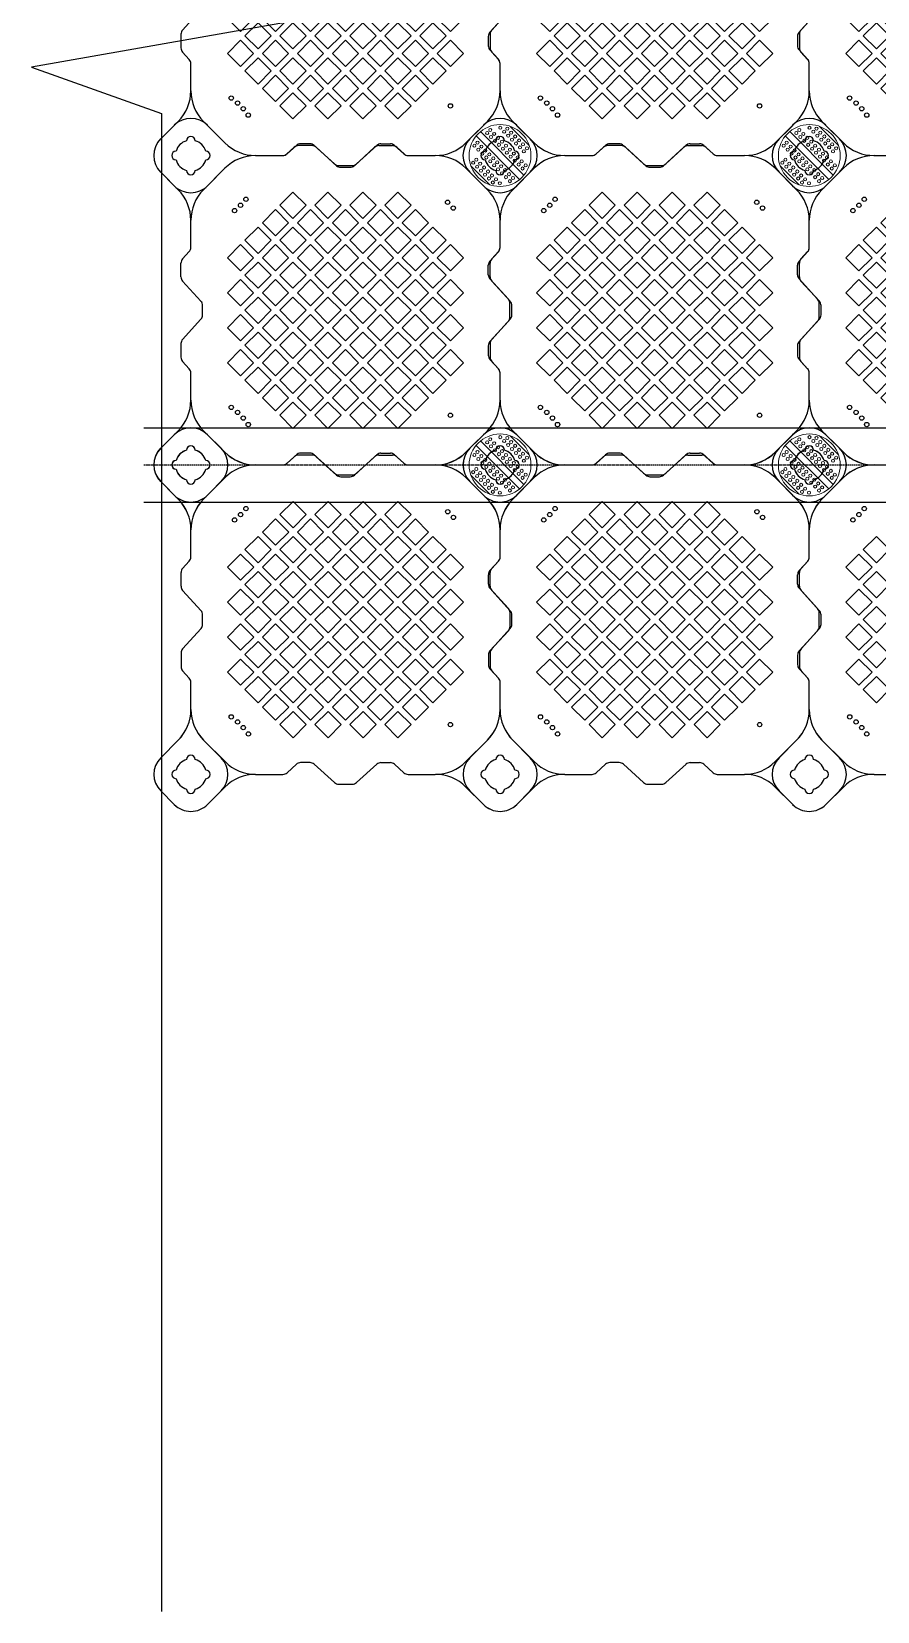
# Model space of a CAD drawing. Header units: millimetres. Extents: x -1612139 to -1260738, y 1141106 to 1536160.
# Drawn here: x -1426898 to -1425530, y 1155794 to 1158347 of the extents above; entities that cross this region are included whole.
import ezdxf

# ---------------------------------------------------------------- set-up
doc = ezdxf.new("R2010")
doc.units = ezdxf.units.MM
doc.header["$LTSCALE"] = 10
doc.linetypes.add('-6_350_HOLE$0$DASH', pattern=[0.35, 0.25, -0.1])
doc.layers.get('0').update_dxf_attribs({"linetype": 'CONTINUOUS'})
doc.layers.add('2维浮筒', color=150, linetype='CONTINUOUS', lineweight=9)
doc.layers.add('苗木图例', color=116, linetype='CONTINUOUS', lineweight=15)
doc.layers.add('DIM_SYMB', color=3, linetype='CONTINUOUS')
doc.layers.add('面板', color=253, linetype='CONTINUOUS')

# ---------------------------------------------------------------- blocks, each defined once
blk = doc.blocks.new('旗华浮筒')
at = {"layer": '面板'}
for p, q in [((-548.8, 526.9), (-526.9, 548.8)), ((-473.2, 548.8), (-444.8, 520.5)), ((-26.8, 548.8), (-55.2, 520.5)), ((26.9, 548.8), (48.8, 526.9)), ((-332.9, 513.4), (-344.7, 502.6)), ((-303.9, 516), (-326.1, 516)), ((-297.1, 513.4), (-264.4, 483.6)), ((-202.9, 513.4), (-235.6, 483.6)), ((-196.1, 516), (-173.9, 516)), ((-167.1, 513.4), (-155.3, 502.6)), ((-395.4, 500), (-351.5, 500)), ((-148.5, 500), (-104.7, 500)), ((-548.8, 473.2), (-520.5, 444.8)), ((-479.5, 444.8), (-444.8, 479.5)), ((-257.6, 481), (-242.4, 481)), ((-20.5, 444.8), (-55.2, 479.5)), ((48.8, 473.2), (20.5, 444.8)), ((-500, 351.5), (-500, 395.4)), ((0, 351.3), (0, 395.4)), ((-513.4, 332.9), (-502.6, 344.7)), ((-16.4, 329.4), (-2.6, 344.5)), ((-516, 303.9), (-516, 326.1)), ((-19, 307.4), (-19, 322.6)), ((-513.4, 297.1), (-483.6, 264.4)), ((-16.4, 300.6), (13.4, 267.9)), ((-481, 242.4), (-481, 257.6)), ((16, 238.9), (16, 261.1)), ((-513.4, 202.9), (-483.6, 235.6)), ((-16.4, 199.4), (13.4, 232.1)), ((-516, 196.1), (-516, 173.9)), ((-19, 192.6), (-19, 177.4)), ((-513.4, 167.1), (-502.6, 155.3)), ((-16.4, 170.6), (-2.6, 155.5)), ((-500, 104.7), (-500, 148.5)), ((0, 104.7), (0, 148.7)), ((-548.8, 26.8), (-520.5, 55.2)), ((-444.8, 20.5), (-479.5, 55.2)), ((-55.2, 20.5), (-20.5, 55.2)), ((48.8, 26.8), (20.5, 55.2)), ((-395.4, 0), (-351.3, 0)), ((-329.4, 16.4), (-344.5, 2.6)), ((-307.4, 19), (-322.6, 19)), ((-300.6, 16.4), (-267.9, -13.4)), ((-199.4, 16.4), (-232.1, -13.4)), ((-192.6, 19), (-177.4, 19)), ((-170.6, 16.4), (-155.5, 2.6)), ((-148.7, 0), (-104.7, 0)), ((-473.2, -48.8), (-444.8, -20.5)), ((-261.1, -16), (-238.9, -16)), ((-26.8, -48.8), (-55.2, -20.5)), ((-526.9, -48.8), (-548.8, -26.9)), ((48.8, -26.9), (26.9, -48.8))]:
    blk.add_line(p, q, dxfattribs=at)
for points in [[(-334.9, 398.5), (-313.6, 419.7), (-334.9, 440.9), (-356.1, 419.7)], [(-278.3, 398.5), (-257.1, 419.7), (-278.3, 440.9), (-299.5, 419.7)], [(-221.7, 398.5), (-200.5, 419.7), (-221.7, 440.9), (-242.9, 419.7)], [(-165.1, 398.5), (-143.9, 419.7), (-165.1, 440.9), (-186.4, 419.7)], [(-363.1, 370.2), (-341.9, 391.4), (-363.1, 412.6), (-384.4, 391.4)], [(-306.6, 370.2), (-285.4, 391.4), (-306.6, 412.6), (-327.8, 391.4)], [(-250, 370.2), (-228.8, 391.4), (-250, 412.6), (-271.2, 391.4)], [(-193.4, 370.2), (-172.2, 391.4), (-193.4, 412.6), (-214.6, 391.4)], [(-136.9, 370.2), (-115.6, 391.4), (-136.9, 412.6), (-158.1, 391.4)], [(-391.4, 341.9), (-370.2, 363.1), (-391.4, 384.4), (-412.6, 363.1)], [(-334.9, 341.9), (-313.6, 363.1), (-334.9, 384.4), (-356.1, 363.1)], [(-278.3, 341.9), (-257.1, 363.1), (-278.3, 384.4), (-299.5, 363.1)], [(-221.7, 341.9), (-200.5, 363.1), (-221.7, 384.4), (-242.9, 363.1)], [(-165.1, 341.9), (-143.9, 363.1), (-165.1, 384.4), (-186.4, 363.1)], [(-108.6, 341.9), (-87.4, 363.1), (-108.6, 384.4), (-129.8, 363.1)], [(-419.7, 313.6), (-398.5, 334.9), (-419.7, 356.1), (-440.9, 334.9)], [(-363.1, 313.6), (-341.9, 334.9), (-363.1, 356.1), (-384.4, 334.9)], [(-306.6, 313.6), (-285.4, 334.9), (-306.6, 356.1), (-327.8, 334.9)], [(-250, 313.6), (-228.8, 334.9), (-250, 356.1), (-271.2, 334.9)], [(-193.4, 313.6), (-172.2, 334.9), (-193.4, 356.1), (-214.6, 334.9)], [(-136.9, 313.6), (-115.6, 334.9), (-136.9, 356.1), (-158.1, 334.9)], [(-80.3, 313.6), (-59.1, 334.9), (-80.3, 356.1), (-101.5, 334.9)], [(-391.4, 285.4), (-370.2, 306.6), (-391.4, 327.8), (-412.6, 306.6)], [(-334.9, 285.4), (-313.6, 306.6), (-334.9, 327.8), (-356.1, 306.6)], [(-278.3, 285.4), (-257.1, 306.6), (-278.3, 327.8), (-299.5, 306.6)], [(-221.7, 285.4), (-200.5, 306.6), (-221.7, 327.8), (-242.9, 306.6)], [(-165.1, 285.4), (-143.9, 306.6), (-165.1, 327.8), (-186.4, 306.6)], [(-108.6, 285.4), (-87.4, 306.6), (-108.6, 327.8), (-129.8, 306.6)], [(-419.7, 257.1), (-398.5, 278.3), (-419.7, 299.5), (-440.9, 278.3)], [(-363.1, 257.1), (-341.9, 278.3), (-363.1, 299.5), (-384.4, 278.3)], [(-306.6, 257.1), (-285.4, 278.3), (-306.6, 299.5), (-327.8, 278.3)], [(-250, 257.1), (-228.8, 278.3), (-250, 299.5), (-271.2, 278.3)], [(-193.4, 257.1), (-172.2, 278.3), (-193.4, 299.5), (-214.6, 278.3)], [(-136.9, 257.1), (-115.6, 278.3), (-136.9, 299.5), (-158.1, 278.3)], [(-80.3, 257.1), (-59.1, 278.3), (-80.3, 299.5), (-101.5, 278.3)], [(-391.4, 228.8), (-370.2, 250), (-391.4, 271.2), (-412.6, 250)], [(-334.9, 228.8), (-313.6, 250), (-334.9, 271.2), (-356.1, 250)], [(-278.3, 228.8), (-257.1, 250), (-278.3, 271.2), (-299.5, 250)], [(-221.7, 228.8), (-200.5, 250), (-221.7, 271.2), (-242.9, 250)], [(-165.1, 228.8), (-143.9, 250), (-165.1, 271.2), (-186.4, 250)], [(-108.6, 228.8), (-87.4, 250), (-108.6, 271.2), (-129.8, 250)], [(-419.7, 200.5), (-398.5, 221.7), (-419.7, 242.9), (-440.9, 221.7)], [(-363.1, 200.5), (-341.9, 221.7), (-363.1, 242.9), (-384.4, 221.7)], [(-306.6, 200.5), (-285.4, 221.7), (-306.6, 242.9), (-327.8, 221.7)], [(-250, 200.5), (-228.8, 221.7), (-250, 242.9), (-271.2, 221.7)], [(-193.4, 200.5), (-172.2, 221.7), (-193.4, 242.9), (-214.6, 221.7)], [(-136.9, 200.5), (-115.6, 221.7), (-136.9, 242.9), (-158.1, 221.7)], [(-80.3, 200.5), (-59.1, 221.7), (-80.3, 242.9), (-101.5, 221.7)], [(-391.4, 172.2), (-370.2, 193.4), (-391.4, 214.6), (-412.6, 193.4)], [(-334.9, 172.2), (-313.6, 193.4), (-334.9, 214.6), (-356.1, 193.4)], [(-278.3, 172.2), (-257.1, 193.4), (-278.3, 214.6), (-299.5, 193.4)], [(-221.7, 172.2), (-200.5, 193.4), (-221.7, 214.6), (-242.9, 193.4)], [(-165.1, 172.2), (-143.9, 193.4), (-165.1, 214.6), (-186.4, 193.4)], [(-108.6, 172.2), (-87.4, 193.4), (-108.6, 214.6), (-129.8, 193.4)], [(-419.7, 143.9), (-398.5, 165.1), (-419.7, 186.4), (-440.9, 165.1)], [(-363.1, 143.9), (-341.9, 165.1), (-363.1, 186.4), (-384.4, 165.1)], [(-306.6, 143.9), (-285.4, 165.1), (-306.6, 186.4), (-327.8, 165.1)], [(-250, 143.9), (-228.8, 165.1), (-250, 186.4), (-271.2, 165.1)], [(-193.4, 143.9), (-172.2, 165.1), (-193.4, 186.4), (-214.6, 165.1)], [(-136.9, 143.9), (-115.6, 165.1), (-136.9, 186.4), (-158.1, 165.1)], [(-80.3, 143.9), (-59.1, 165.1), (-80.3, 186.4), (-101.5, 165.1)], [(-391.4, 115.6), (-370.2, 136.9), (-391.4, 158.1), (-412.6, 136.9)], [(-334.9, 115.6), (-313.6, 136.9), (-334.9, 158.1), (-356.1, 136.9)], [(-278.3, 115.6), (-257.1, 136.9), (-278.3, 158.1), (-299.5, 136.9)], [(-221.7, 115.6), (-200.5, 136.9), (-221.7, 158.1), (-242.9, 136.9)], [(-165.1, 115.6), (-143.9, 136.9), (-165.1, 158.1), (-186.4, 136.9)], [(-108.6, 115.6), (-87.4, 136.9), (-108.6, 158.1), (-129.8, 136.9)], [(-363.1, 87.4), (-341.9, 108.6), (-363.1, 129.8), (-384.4, 108.6)], [(-306.6, 87.4), (-285.4, 108.6), (-306.6, 129.8), (-327.8, 108.6)], [(-250, 87.4), (-228.8, 108.6), (-250, 129.8), (-271.2, 108.6)], [(-193.4, 87.4), (-172.2, 108.6), (-193.4, 129.8), (-214.6, 108.6)], [(-136.9, 87.4), (-115.6, 108.6), (-136.9, 129.8), (-158.1, 108.6)], [(-334.9, 59.1), (-313.6, 80.3), (-334.9, 101.5), (-356.1, 80.3)], [(-278.3, 59.1), (-257.1, 80.3), (-278.3, 101.5), (-299.5, 80.3)], [(-221.7, 59.1), (-200.5, 80.3), (-221.7, 101.5), (-242.9, 80.3)], [(-165.1, 59.1), (-143.9, 80.3), (-165.1, 101.5), (-186.4, 80.3)]]:
    blk.add_lwpolyline(points, close=True, dxfattribs=at)
for centre in [(-429.4, 411), (-419.7, 419.7), (-411, 429.4), (-84.8, 424.4), (-75.6, 415.2), (-434.7, 92.9), (-424.4, 84.8), (-415.2, 75.6), (-80.3, 80.3), (-407.1, 65.3)]:
    blk.add_circle(centre, 3.5, dxfattribs=at)
for centre, radius, start, end in [((-500, 522), 38, 45, 135), ((0, 522), 38, 45, 135), ((-522, 500), 38, 135, 225), ((-500, 500), 25, 106.2602, 163.7398), ((-500, 524), 7, 0, 180), ((-500, 500), 25, 16.2602, 73.7398), ((-395.3, 570), 70, 225, 270), ((-326.1, 506), 10, 90, 132.2737), ((-303.9, 506), 10, 47.7263, 90), ((-196.1, 506), 10, 90, 132.2737), ((-173.9, 506), 10, 47.7263, 90), ((-104.7, 570), 70, 270, 315), ((0, 500), 25, 106.2602, 163.7398), ((0, 524), 7, 0, 180), ((0, 500), 25, 16.2602, 73.7398), ((22, 500), 38, 315, 45), ((-524, 500), 7, 90, 270), ((-500, 500), 25, 196.2602, 253.7398), ((-500, 500), 25, 286.2602, 343.7398), ((-476, 500), 7, 270, 90), ((-395.3, 430), 70, 90, 135), ((-351.5, 510), 10, 270, 312.2737), ((-148.5, 510), 10, 227.7263, 270), ((-104.7, 430), 70, 45, 90), ((-24, 500), 7, 90, 270), ((0, 500), 25, 196.2602, 253.7398), ((0, 500), 25, 286.2602, 343.7398), ((24, 500), 7, 270, 90), ((-500, 476), 7, 180, 0), ((-257.6, 491), 10, 227.7263, 270), ((-242.4, 491), 10, 270, 312.2737), ((0, 476), 7, 180, 0), ((-570, 395.3), 70, 0, 45), ((-430, 395.3), 70, 135, 180), ((-70, 395.3), 70, 0, 45), ((70, 395.3), 70, 135, 180), ((-506, 326.1), 10, 137.7263, 180), ((-510, 351.5), 10, 317.7263, 0), ((-10, 351.3), 10, 317.7263, 0), ((-9, 322.6), 10, 137.7263, 180), ((-9, 307.4), 10, 180, 222.2737), ((-506, 303.9), 10, 180, 222.2737), ((-491, 257.6), 10, 0, 42.2737), ((6, 261.1), 10, 0, 42.2737), ((-491, 242.4), 10, 317.7263, 0), ((6, 238.9), 10, 317.7263, 0), ((-506, 196.1), 10, 137.7263, 180), ((-9, 192.6), 10, 137.7263, 180), ((-506, 173.9), 10, 180, 222.2737), ((-510, 148.5), 10, 0, 42.2737), ((-9, 177.4), 10, 180, 222.2737), ((-10, 148.7), 10, 0, 42.2737), ((-570, 104.7), 70, 315, 0), ((-430, 104.7), 70, 180, 225), ((-70, 104.7), 70, 315, 0), ((70, 104.7), 70, 180, 225), ((-522, 0), 38, 135, 225), ((-500, 24), 7, 0, 180), ((0, 24), 7, 0, 180), ((22, 0), 38, 315, 45), ((-524, 0), 7, 90, 270), ((-500, 0), 25, 106.2602, 163.7398), ((-500, 0), 25, 16.2602, 73.7398), ((-476, 0), 7, 270, 90), ((-395.3, 70), 70, 225, 270), ((-395.3, -70), 70, 90, 135), ((-351.3, 10), 10, 270, 312.2737), ((-322.6, 9), 10, 90, 132.2737), ((-307.4, 9), 10, 47.7263, 90), ((-192.6, 9), 10, 90, 132.2737), ((-177.4, 9), 10, 47.7263, 90), ((-148.7, 10), 10, 227.7263, 270), ((-104.7, 70), 70, 270, 315), ((-104.7, -70), 70, 45, 90), ((-24, 0), 7, 90, 270), ((0, 0), 25, 106.2602, 163.7398), ((0, 0), 25, 16.2602, 73.7398), ((24, 0), 7, 270, 90), ((-500, 0), 25, 196.2602, 253.7398), ((-500, -24), 7, 180, 0), ((-500, 0), 25, 286.2602, 343.7398), ((-261.1, -6), 10, 227.7263, 270), ((-238.9, -6), 10, 270, 312.2737), ((0, 0), 25, 196.2602, 253.7398), ((0, -24), 7, 180, 0), ((0, 0), 25, 286.2602, 343.7398), ((-500, -22), 38, 225, 315), ((0, -22), 38, 225, 315)]:
    blk.add_arc(centre, radius, start, end, dxfattribs=at)
blk = doc.blocks.new('getr')
at = {"layer": '面板'}
for p, q in [((44794.2, -33177), (44816.2, -33155)), ((44869.9, -33155), (44898.2, -33183.4)), ((44870, -33155), (44891.9, -33177)), ((45316.2, -33155), (45287.9, -33183.4)), ((45294.2, -33177), (45316.2, -33155)), ((45369.9, -33155), (45398.2, -33183.4)), ((45370, -33155), (45391.9, -33177)), ((45816.2, -33155), (45787.9, -33183.4)), ((45794.2, -33177), (45816.2, -33155)), ((45869.9, -33155), (45898.2, -33183.4)), ((45870, -33155), (45891.9, -33177)), ((45010.2, -33190.5), (44998.3, -33201.3)), ((45039.2, -33187.9), (45016.9, -33187.9)), ((45045.9, -33190.5), (45078.7, -33220.3)), ((45140.2, -33190.5), (45107.4, -33220.3)), ((45146.9, -33187.9), (45169.2, -33187.9)), ((45175.9, -33190.5), (45187.8, -33201.3)), ((45510.2, -33190.5), (45498.3, -33201.3)), ((45539.2, -33187.9), (45516.9, -33187.9)), ((45545.9, -33190.5), (45578.7, -33220.3)), ((45640.2, -33190.5), (45607.4, -33220.3)), ((45646.9, -33187.9), (45669.2, -33187.9)), ((45675.9, -33190.5), (45687.8, -33201.3)), ((44947.7, -33203.9), (44991.6, -33203.9)), ((45194.5, -33203.9), (45238.3, -33203.9)), ((45447.7, -33203.9), (45491.6, -33203.9)), ((45694.5, -33203.9), (45738.3, -33203.9)), ((45947.7, -33203.9), (45991.6, -33203.9)), ((44794.2, -33230.7), (44822.6, -33259)), ((44863.6, -33259.1), (44898.3, -33224.4)), ((44891.9, -33230.7), (44863.6, -33259)), ((45085.4, -33222.9), (45100.7, -33222.9)), ((45322.6, -33259.1), (45287.8, -33224.4)), ((45294.2, -33230.7), (45322.6, -33259)), ((45363.6, -33259.1), (45398.3, -33224.4)), ((45391.9, -33230.7), (45363.6, -33259)), ((45585.4, -33222.9), (45600.7, -33222.9)), ((45822.6, -33259.1), (45787.8, -33224.4)), ((45794.2, -33230.7), (45822.6, -33259)), ((45863.6, -33259.1), (45898.3, -33224.4)), ((45891.9, -33230.7), (45863.6, -33259)), ((44843.1, -33352.6), (44843.1, -33308.5)), ((44843.1, -33352.4), (44843.1, -33308.5)), ((45343.1, -33352.6), (45343.1, -33308.5)), ((45343.1, -33352.4), (45343.1, -33308.5)), ((45843.1, -33352.6), (45843.1, -33308.5)), ((45843.1, -33352.4), (45843.1, -33308.5)), ((44829.7, -33371), (44840.5, -33359.1)), ((45326.7, -33374.5), (45340.5, -33359.3)), ((45329.7, -33371), (45340.5, -33359.1)), ((45826.7, -33374.5), (45840.5, -33359.3)), ((45829.7, -33371), (45840.5, -33359.1)), ((44827.1, -33400), (44827.1, -33377.7)), ((45324.1, -33396.5), (45324.1, -33381.2)), ((45327.1, -33400), (45327.1, -33377.7)), ((45824.1, -33396.5), (45824.1, -33381.2)), ((45827.1, -33400), (45827.1, -33377.7)), ((44829.7, -33406.7), (44859.5, -33439.5)), ((45326.7, -33403.2), (45356.5, -33436)), ((45329.7, -33406.7), (45359.5, -33439.5)), ((45826.7, -33403.2), (45856.5, -33436)), ((45829.7, -33406.7), (45859.5, -33439.5)), ((44862.1, -33461.5), (44862.1, -33446.2)), ((45359.1, -33465), (45359.1, -33442.7)), ((45362.1, -33461.5), (45362.1, -33446.2)), ((45859.1, -33465), (45859.1, -33442.7)), ((45862.1, -33461.5), (45862.1, -33446.2)), ((44829.7, -33501), (44859.5, -33468.2)), ((45326.7, -33504.5), (45356.5, -33471.7)), ((45329.7, -33501), (45359.5, -33468.2)), ((45826.7, -33504.5), (45856.5, -33471.7)), ((45829.7, -33501), (45859.5, -33468.2)), ((44827.1, -33507.7), (44827.1, -33530)), ((45324.1, -33511.2), (45324.1, -33526.5)), ((45327.1, -33507.7), (45327.1, -33530)), ((45824.1, -33511.2), (45824.1, -33526.5)), ((45827.1, -33507.7), (45827.1, -33530)), ((44829.7, -33536.7), (44840.5, -33548.6)), ((45326.7, -33533.2), (45340.5, -33548.4)), ((45329.7, -33536.7), (45340.5, -33548.6)), ((45826.7, -33533.2), (45840.5, -33548.4)), ((45829.7, -33536.7), (45840.5, -33548.6)), ((44843.1, -33599.1), (44843.1, -33555.1)), ((44843.1, -33599.1), (44843.1, -33555.3)), ((45343.1, -33599.1), (45343.1, -33555.1)), ((45343.1, -33599.1), (45343.1, -33555.3)), ((45843.1, -33599.1), (45843.1, -33555.1)), ((45843.1, -33599.1), (45843.1, -33555.3)), ((44794.2, -33677), (44822.6, -33648.7)), ((44898.3, -33683.4), (44863.6, -33648.6)), ((44891.9, -33677), (44863.6, -33648.7)), ((45287.8, -33683.4), (45322.6, -33648.6)), ((45294.2, -33677), (45322.6, -33648.7)), ((45398.3, -33683.4), (45363.6, -33648.6)), ((45391.9, -33677), (45363.6, -33648.7)), ((45787.8, -33683.4), (45822.6, -33648.6)), ((45794.2, -33677), (45822.6, -33648.7)), ((45898.3, -33683.4), (45863.6, -33648.6)), ((45891.9, -33677), (45863.6, -33648.7)), ((45013.7, -33687.5), (44998.5, -33701.3)), ((45035.7, -33684.9), (45020.4, -33684.9)), ((45042.4, -33687.5), (45075.2, -33717.3)), ((45143.7, -33687.5), (45110.9, -33717.3)), ((45150.4, -33684.9), (45165.7, -33684.9)), ((45172.4, -33687.5), (45187.6, -33701.3)), ((45513.7, -33687.5), (45498.5, -33701.3)), ((45535.7, -33684.9), (45520.4, -33684.9)), ((45542.4, -33687.5), (45575.2, -33717.3)), ((45643.7, -33687.5), (45610.9, -33717.3)), ((45650.4, -33684.9), (45665.7, -33684.9)), ((45672.4, -33687.5), (45687.6, -33701.3)), ((44869.9, -33752.7), (44898.2, -33724.4)), ((44947.7, -33703.9), (44991.8, -33703.9)), ((45081.9, -33719.9), (45104.2, -33719.9)), ((45194.3, -33703.9), (45238.3, -33703.9)), ((45316.2, -33752.7), (45287.9, -33724.4)), ((45369.9, -33752.7), (45398.2, -33724.4)), ((45447.7, -33703.9), (45491.8, -33703.9)), ((45581.9, -33719.9), (45604.2, -33719.9)), ((45694.3, -33703.9), (45738.3, -33703.9)), ((45816.2, -33752.7), (45787.9, -33724.4)), ((45869.9, -33752.7), (45898.2, -33724.4)), ((45947.7, -33703.9), (45991.8, -33703.9)), ((44816.2, -33752.7), (44794.2, -33730.8)), ((44891.9, -33730.8), (44870, -33752.7)), ((45316.2, -33752.7), (45294.2, -33730.8)), ((45391.9, -33730.8), (45370, -33752.7)), ((45816.2, -33752.7), (45794.2, -33730.8)), ((45891.9, -33730.8), (45870, -33752.7))]:
    blk.add_line(p, q, dxfattribs=at)
for points in [[(45008.2, -33305.4), (45029.4, -33284.2), (45008.2, -33263), (44987, -33284.2)], [(45064.8, -33305.4), (45086, -33284.2), (45064.8, -33263), (45043.6, -33284.2)], [(45121.4, -33305.4), (45142.6, -33284.2), (45121.4, -33263), (45100.1, -33284.2)], [(45177.9, -33305.4), (45199.1, -33284.2), (45177.9, -33263), (45156.7, -33284.2)], [(45508.2, -33305.4), (45529.4, -33284.2), (45508.2, -33263), (45487, -33284.2)], [(45564.8, -33305.4), (45586, -33284.2), (45564.8, -33263), (45543.6, -33284.2)], [(45621.4, -33305.4), (45642.6, -33284.2), (45621.4, -33263), (45600.1, -33284.2)], [(45677.9, -33305.4), (45699.1, -33284.2), (45677.9, -33263), (45656.7, -33284.2)], [(44979.9, -33333.7), (45001.2, -33312.5), (44979.9, -33291.2), (44958.7, -33312.5)], [(45036.5, -33333.7), (45057.7, -33312.5), (45036.5, -33291.2), (45015.3, -33312.5)], [(45093.1, -33333.7), (45114.3, -33312.5), (45093.1, -33291.2), (45071.9, -33312.5)], [(45149.6, -33333.7), (45170.9, -33312.5), (45149.6, -33291.2), (45128.4, -33312.5)], [(45206.2, -33333.7), (45227.4, -33312.5), (45206.2, -33291.2), (45185, -33312.5)], [(45479.9, -33333.7), (45501.2, -33312.5), (45479.9, -33291.2), (45458.7, -33312.5)], [(45536.5, -33333.7), (45557.7, -33312.5), (45536.5, -33291.2), (45515.3, -33312.5)], [(45593.1, -33333.7), (45614.3, -33312.5), (45593.1, -33291.2), (45571.9, -33312.5)], [(45649.6, -33333.7), (45670.9, -33312.5), (45649.6, -33291.2), (45628.4, -33312.5)], [(45706.2, -33333.7), (45727.4, -33312.5), (45706.2, -33291.2), (45685, -33312.5)], [(44951.7, -33361.9), (44972.9, -33340.7), (44951.7, -33319.5), (44930.4, -33340.7)], [(45008.2, -33361.9), (45029.4, -33340.7), (45008.2, -33319.5), (44987, -33340.7)], [(45064.8, -33361.9), (45086, -33340.7), (45064.8, -33319.5), (45043.6, -33340.7)], [(45121.4, -33361.9), (45142.6, -33340.7), (45121.4, -33319.5), (45100.1, -33340.7)], [(45177.9, -33361.9), (45199.1, -33340.7), (45177.9, -33319.5), (45156.7, -33340.7)], [(45234.5, -33361.9), (45255.7, -33340.7), (45234.5, -33319.5), (45213.3, -33340.7)], [(45451.7, -33361.9), (45472.9, -33340.7), (45451.7, -33319.5), (45430.4, -33340.7)], [(45508.2, -33361.9), (45529.4, -33340.7), (45508.2, -33319.5), (45487, -33340.7)], [(45564.8, -33361.9), (45586, -33340.7), (45564.8, -33319.5), (45543.6, -33340.7)], [(45621.4, -33361.9), (45642.6, -33340.7), (45621.4, -33319.5), (45600.1, -33340.7)], [(45677.9, -33361.9), (45699.1, -33340.7), (45677.9, -33319.5), (45656.7, -33340.7)], [(45734.5, -33361.9), (45755.7, -33340.7), (45734.5, -33319.5), (45713.3, -33340.7)], [(45951.7, -33361.9), (45972.9, -33340.7), (45951.7, -33319.5), (45930.4, -33340.7)], [(44923.4, -33390.2), (44944.6, -33369), (44923.4, -33347.8), (44902.2, -33369)], [(44979.9, -33390.2), (45001.2, -33369), (44979.9, -33347.8), (44958.7, -33369)], [(45036.5, -33390.2), (45057.7, -33369), (45036.5, -33347.8), (45015.3, -33369)], [(45093.1, -33390.2), (45114.3, -33369), (45093.1, -33347.8), (45071.9, -33369)], [(45149.6, -33390.2), (45170.9, -33369), (45149.6, -33347.8), (45128.4, -33369)], [(45206.2, -33390.2), (45227.4, -33369), (45206.2, -33347.8), (45185, -33369)], [(45262.8, -33390.2), (45284, -33369), (45262.8, -33347.8), (45241.6, -33369)], [(45423.4, -33390.2), (45444.6, -33369), (45423.4, -33347.8), (45402.2, -33369)], [(45479.9, -33390.2), (45501.2, -33369), (45479.9, -33347.8), (45458.7, -33369)], [(45536.5, -33390.2), (45557.7, -33369), (45536.5, -33347.8), (45515.3, -33369)], [(45593.1, -33390.2), (45614.3, -33369), (45593.1, -33347.8), (45571.9, -33369)], [(45649.6, -33390.2), (45670.9, -33369), (45649.6, -33347.8), (45628.4, -33369)], [(45706.2, -33390.2), (45727.4, -33369), (45706.2, -33347.8), (45685, -33369)], [(45762.8, -33390.2), (45784, -33369), (45762.8, -33347.8), (45741.6, -33369)], [(45923.4, -33390.2), (45944.6, -33369), (45923.4, -33347.8), (45902.2, -33369)], [(44951.7, -33418.5), (44972.9, -33397.3), (44951.7, -33376.1), (44930.4, -33397.3)], [(45008.2, -33418.5), (45029.4, -33397.3), (45008.2, -33376.1), (44987, -33397.3)], [(45064.8, -33418.5), (45086, -33397.3), (45064.8, -33376.1), (45043.6, -33397.3)], [(45121.4, -33418.5), (45142.6, -33397.3), (45121.4, -33376.1), (45100.1, -33397.3)], [(45177.9, -33418.5), (45199.1, -33397.3), (45177.9, -33376.1), (45156.7, -33397.3)], [(45234.5, -33418.5), (45255.7, -33397.3), (45234.5, -33376.1), (45213.3, -33397.3)], [(45451.7, -33418.5), (45472.9, -33397.3), (45451.7, -33376.1), (45430.4, -33397.3)], [(45508.2, -33418.5), (45529.4, -33397.3), (45508.2, -33376.1), (45487, -33397.3)], [(45564.8, -33418.5), (45586, -33397.3), (45564.8, -33376.1), (45543.6, -33397.3)], [(45621.4, -33418.5), (45642.6, -33397.3), (45621.4, -33376.1), (45600.1, -33397.3)], [(45677.9, -33418.5), (45699.1, -33397.3), (45677.9, -33376.1), (45656.7, -33397.3)], [(45734.5, -33418.5), (45755.7, -33397.3), (45734.5, -33376.1), (45713.3, -33397.3)], [(45951.7, -33418.5), (45972.9, -33397.3), (45951.7, -33376.1), (45930.4, -33397.3)], [(44923.4, -33446.8), (44944.6, -33425.6), (44923.4, -33404.4), (44902.2, -33425.6)], [(44979.9, -33446.8), (45001.2, -33425.6), (44979.9, -33404.4), (44958.7, -33425.6)], [(45036.5, -33446.8), (45057.7, -33425.6), (45036.5, -33404.4), (45015.3, -33425.6)], [(45093.1, -33446.8), (45114.3, -33425.6), (45093.1, -33404.4), (45071.9, -33425.6)], [(45149.6, -33446.8), (45170.9, -33425.6), (45149.6, -33404.4), (45128.4, -33425.6)], [(45206.2, -33446.8), (45227.4, -33425.6), (45206.2, -33404.4), (45185, -33425.6)], [(45262.8, -33446.8), (45284, -33425.6), (45262.8, -33404.4), (45241.6, -33425.6)], [(45423.4, -33446.8), (45444.6, -33425.6), (45423.4, -33404.4), (45402.2, -33425.6)], [(45479.9, -33446.8), (45501.2, -33425.6), (45479.9, -33404.4), (45458.7, -33425.6)], [(45536.5, -33446.8), (45557.7, -33425.6), (45536.5, -33404.4), (45515.3, -33425.6)], [(45593.1, -33446.8), (45614.3, -33425.6), (45593.1, -33404.4), (45571.9, -33425.6)], [(45649.6, -33446.8), (45670.9, -33425.6), (45649.6, -33404.4), (45628.4, -33425.6)], [(45706.2, -33446.8), (45727.4, -33425.6), (45706.2, -33404.4), (45685, -33425.6)], [(45762.8, -33446.8), (45784, -33425.6), (45762.8, -33404.4), (45741.6, -33425.6)], [(45923.4, -33446.8), (45944.6, -33425.6), (45923.4, -33404.4), (45902.2, -33425.6)], [(44951.7, -33475.1), (44972.9, -33453.9), (44951.7, -33432.7), (44930.4, -33453.9)], [(45008.2, -33475.1), (45029.4, -33453.9), (45008.2, -33432.7), (44987, -33453.9)], [(45064.8, -33475.1), (45086, -33453.9), (45064.8, -33432.7), (45043.6, -33453.9)], [(45121.4, -33475.1), (45142.6, -33453.9), (45121.4, -33432.7), (45100.1, -33453.9)], [(45177.9, -33475.1), (45199.1, -33453.9), (45177.9, -33432.7), (45156.7, -33453.9)], [(45234.5, -33475.1), (45255.7, -33453.9), (45234.5, -33432.7), (45213.3, -33453.9)], [(45451.7, -33475.1), (45472.9, -33453.9), (45451.7, -33432.7), (45430.4, -33453.9)], [(45508.2, -33475.1), (45529.4, -33453.9), (45508.2, -33432.7), (45487, -33453.9)], [(45564.8, -33475.1), (45586, -33453.9), (45564.8, -33432.7), (45543.6, -33453.9)], [(45621.4, -33475.1), (45642.6, -33453.9), (45621.4, -33432.7), (45600.1, -33453.9)], [(45677.9, -33475.1), (45699.1, -33453.9), (45677.9, -33432.7), (45656.7, -33453.9)], [(45734.5, -33475.1), (45755.7, -33453.9), (45734.5, -33432.7), (45713.3, -33453.9)], [(45951.7, -33475.1), (45972.9, -33453.9), (45951.7, -33432.7), (45930.4, -33453.9)], [(44923.4, -33503.4), (44944.6, -33482.2), (44923.4, -33460.9), (44902.2, -33482.2)], [(44979.9, -33503.4), (45001.2, -33482.2), (44979.9, -33460.9), (44958.7, -33482.2)], [(45036.5, -33503.4), (45057.7, -33482.2), (45036.5, -33460.9), (45015.3, -33482.2)], [(45093.1, -33503.4), (45114.3, -33482.2), (45093.1, -33460.9), (45071.9, -33482.2)], [(45149.6, -33503.4), (45170.9, -33482.2), (45149.6, -33460.9), (45128.4, -33482.2)], [(45206.2, -33503.4), (45227.4, -33482.2), (45206.2, -33460.9), (45185, -33482.2)], [(45262.8, -33503.4), (45284, -33482.2), (45262.8, -33460.9), (45241.6, -33482.2)], [(45423.4, -33503.4), (45444.6, -33482.2), (45423.4, -33460.9), (45402.2, -33482.2)], [(45479.9, -33503.4), (45501.2, -33482.2), (45479.9, -33460.9), (45458.7, -33482.2)], [(45536.5, -33503.4), (45557.7, -33482.2), (45536.5, -33460.9), (45515.3, -33482.2)], [(45593.1, -33503.4), (45614.3, -33482.2), (45593.1, -33460.9), (45571.9, -33482.2)], [(45649.6, -33503.4), (45670.9, -33482.2), (45649.6, -33460.9), (45628.4, -33482.2)], [(45706.2, -33503.4), (45727.4, -33482.2), (45706.2, -33460.9), (45685, -33482.2)], [(45762.8, -33503.4), (45784, -33482.2), (45762.8, -33460.9), (45741.6, -33482.2)], [(45923.4, -33503.4), (45944.6, -33482.2), (45923.4, -33460.9), (45902.2, -33482.2)], [(44951.7, -33531.7), (44972.9, -33510.4), (44951.7, -33489.2), (44930.4, -33510.4)], [(45008.2, -33531.7), (45029.4, -33510.4), (45008.2, -33489.2), (44987, -33510.4)], [(45064.8, -33531.7), (45086, -33510.4), (45064.8, -33489.2), (45043.6, -33510.4)], [(45121.4, -33531.7), (45142.6, -33510.4), (45121.4, -33489.2), (45100.1, -33510.4)], [(45177.9, -33531.7), (45199.1, -33510.4), (45177.9, -33489.2), (45156.7, -33510.4)], [(45234.5, -33531.7), (45255.7, -33510.4), (45234.5, -33489.2), (45213.3, -33510.4)], [(45451.7, -33531.7), (45472.9, -33510.4), (45451.7, -33489.2), (45430.4, -33510.4)], [(45508.2, -33531.7), (45529.4, -33510.4), (45508.2, -33489.2), (45487, -33510.4)], [(45564.8, -33531.7), (45586, -33510.4), (45564.8, -33489.2), (45543.6, -33510.4)], [(45621.4, -33531.7), (45642.6, -33510.4), (45621.4, -33489.2), (45600.1, -33510.4)], [(45677.9, -33531.7), (45699.1, -33510.4), (45677.9, -33489.2), (45656.7, -33510.4)], [(45734.5, -33531.7), (45755.7, -33510.4), (45734.5, -33489.2), (45713.3, -33510.4)], [(45951.7, -33531.7), (45972.9, -33510.4), (45951.7, -33489.2), (45930.4, -33510.4)], [(44923.4, -33559.9), (44944.6, -33538.7), (44923.4, -33517.5), (44902.2, -33538.7)], [(44979.9, -33559.9), (45001.2, -33538.7), (44979.9, -33517.5), (44958.7, -33538.7)], [(45036.5, -33559.9), (45057.7, -33538.7), (45036.5, -33517.5), (45015.3, -33538.7)], [(45093.1, -33559.9), (45114.3, -33538.7), (45093.1, -33517.5), (45071.9, -33538.7)], [(45149.6, -33559.9), (45170.9, -33538.7), (45149.6, -33517.5), (45128.4, -33538.7)], [(45206.2, -33559.9), (45227.4, -33538.7), (45206.2, -33517.5), (45185, -33538.7)], [(45262.8, -33559.9), (45284, -33538.7), (45262.8, -33517.5), (45241.6, -33538.7)], [(45423.4, -33559.9), (45444.6, -33538.7), (45423.4, -33517.5), (45402.2, -33538.7)], [(45479.9, -33559.9), (45501.2, -33538.7), (45479.9, -33517.5), (45458.7, -33538.7)], [(45536.5, -33559.9), (45557.7, -33538.7), (45536.5, -33517.5), (45515.3, -33538.7)], [(45593.1, -33559.9), (45614.3, -33538.7), (45593.1, -33517.5), (45571.9, -33538.7)], [(45649.6, -33559.9), (45670.9, -33538.7), (45649.6, -33517.5), (45628.4, -33538.7)], [(45706.2, -33559.9), (45727.4, -33538.7), (45706.2, -33517.5), (45685, -33538.7)], [(45762.8, -33559.9), (45784, -33538.7), (45762.8, -33517.5), (45741.6, -33538.7)], [(45923.4, -33559.9), (45944.6, -33538.7), (45923.4, -33517.5), (45902.2, -33538.7)], [(44951.7, -33588.2), (44972.9, -33567), (44951.7, -33545.8), (44930.4, -33567)], [(45008.2, -33588.2), (45029.4, -33567), (45008.2, -33545.8), (44987, -33567)], [(45064.8, -33588.2), (45086, -33567), (45064.8, -33545.8), (45043.6, -33567)], [(45121.4, -33588.2), (45142.6, -33567), (45121.4, -33545.8), (45100.1, -33567)], [(45177.9, -33588.2), (45199.1, -33567), (45177.9, -33545.8), (45156.7, -33567)], [(45234.5, -33588.2), (45255.7, -33567), (45234.5, -33545.8), (45213.3, -33567)], [(45451.7, -33588.2), (45472.9, -33567), (45451.7, -33545.8), (45430.4, -33567)], [(45508.2, -33588.2), (45529.4, -33567), (45508.2, -33545.8), (45487, -33567)], [(45564.8, -33588.2), (45586, -33567), (45564.8, -33545.8), (45543.6, -33567)], [(45621.4, -33588.2), (45642.6, -33567), (45621.4, -33545.8), (45600.1, -33567)], [(45677.9, -33588.2), (45699.1, -33567), (45677.9, -33545.8), (45656.7, -33567)], [(45734.5, -33588.2), (45755.7, -33567), (45734.5, -33545.8), (45713.3, -33567)], [(45951.7, -33588.2), (45972.9, -33567), (45951.7, -33545.8), (45930.4, -33567)], [(44979.9, -33616.5), (45001.2, -33595.3), (44979.9, -33574.1), (44958.7, -33595.3)], [(45036.5, -33616.5), (45057.7, -33595.3), (45036.5, -33574.1), (45015.3, -33595.3)], [(45093.1, -33616.5), (45114.3, -33595.3), (45093.1, -33574.1), (45071.9, -33595.3)], [(45149.6, -33616.5), (45170.9, -33595.3), (45149.6, -33574.1), (45128.4, -33595.3)], [(45206.2, -33616.5), (45227.4, -33595.3), (45206.2, -33574.1), (45185, -33595.3)], [(45479.9, -33616.5), (45501.2, -33595.3), (45479.9, -33574.1), (45458.7, -33595.3)], [(45536.5, -33616.5), (45557.7, -33595.3), (45536.5, -33574.1), (45515.3, -33595.3)], [(45593.1, -33616.5), (45614.3, -33595.3), (45593.1, -33574.1), (45571.9, -33595.3)], [(45649.6, -33616.5), (45670.9, -33595.3), (45649.6, -33574.1), (45628.4, -33595.3)], [(45706.2, -33616.5), (45727.4, -33595.3), (45706.2, -33574.1), (45685, -33595.3)], [(45008.2, -33644.8), (45029.4, -33623.6), (45008.2, -33602.4), (44987, -33623.6)], [(45064.8, -33644.8), (45086, -33623.6), (45064.8, -33602.4), (45043.6, -33623.6)], [(45121.4, -33644.8), (45142.6, -33623.6), (45121.4, -33602.4), (45100.1, -33623.6)], [(45177.9, -33644.8), (45199.1, -33623.6), (45177.9, -33602.4), (45156.7, -33623.6)], [(45508.2, -33644.8), (45529.4, -33623.6), (45508.2, -33602.4), (45487, -33623.6)], [(45564.8, -33644.8), (45586, -33623.6), (45564.8, -33602.4), (45543.6, -33623.6)], [(45621.4, -33644.8), (45642.6, -33623.6), (45621.4, -33602.4), (45600.1, -33623.6)], [(45677.9, -33644.8), (45699.1, -33623.6), (45677.9, -33602.4), (45656.7, -33623.6)]]:
    blk.add_lwpolyline(points, close=True, dxfattribs=at)
for centre in [(44913.6, -33292.8), (44923.4, -33284.2), (44932, -33274.4), (45258.3, -33279.4), (45267.5, -33288.6), (45413.6, -33292.8), (45423.4, -33284.2), (45432, -33274.4), (45758.3, -33279.4), (45767.5, -33288.6), (45913.6, -33292.8), (45923.4, -33284.2), (45932, -33274.4), (44908.4, -33611), (44918.6, -33619.1), (44927.8, -33628.3), (45262.8, -33623.6), (45408.4, -33611), (45418.6, -33619.1), (45427.8, -33628.3), (45762.8, -33623.6), (45908.4, -33611), (45918.6, -33619.1), (45927.8, -33628.3), (44936, -33638.6), (45436, -33638.6), (45936, -33638.6)]:
    blk.add_circle(centre, 3.5, dxfattribs=at)
for centre, radius, start, end in [((44843.1, -33181.9), 38, 45, 135), ((44843, -33181.9), 38, 45, 135), ((45343.1, -33181.9), 38, 45, 135), ((45343, -33181.9), 38, 45, 135), ((45843.1, -33181.9), 38, 45, 135), ((45843, -33181.9), 38, 45, 135), ((44821.1, -33203.8), 38, 135, 225), ((44843.1, -33203.9), 25, 106.2602, 163.7398), ((44843.1, -33203.9), 25, 106.2602, 163.7398), ((44843.1, -33179.9), 7, 0, 180), ((44843.1, -33179.9), 7, 0, 180), ((44843.1, -33203.9), 25, 16.2602, 73.7398), ((44843.1, -33203.9), 25, 16.2602, 73.7398), ((44865, -33203.8), 38, 315, 45), ((44947.7, -33133.9), 70, 225, 270), ((45016.9, -33197.9), 10, 90, 132.2737), ((45039.2, -33197.9), 10, 47.7263, 90), ((45146.9, -33197.9), 10, 90, 132.2737), ((45169.2, -33197.9), 10, 47.7263, 90), ((45238.4, -33133.9), 70, 270, 315), ((45321.1, -33203.8), 38, 135, 225), ((45343.1, -33203.9), 25, 106.2602, 163.7398), ((45343.1, -33203.9), 25, 106.2602, 163.7398), ((45343.1, -33179.9), 7, 0, 180), ((45343.1, -33179.9), 7, 0, 180), ((45343.1, -33203.9), 25, 16.2602, 73.7398), ((45343.1, -33203.9), 25, 16.2602, 73.7398), ((45365, -33203.8), 38, 315, 45), ((45447.7, -33133.9), 70, 225, 270), ((45516.9, -33197.9), 10, 90, 132.2737), ((45539.2, -33197.9), 10, 47.7263, 90), ((45646.9, -33197.9), 10, 90, 132.2737), ((45669.2, -33197.9), 10, 47.7263, 90), ((45738.4, -33133.9), 70, 270, 315), ((45821.1, -33203.8), 38, 135, 225), ((45843.1, -33203.9), 25, 106.2602, 163.7398), ((45843.1, -33203.9), 25, 106.2602, 163.7398), ((45843.1, -33179.9), 7, 0, 180), ((45843.1, -33179.9), 7, 0, 180), ((45843.1, -33203.9), 25, 16.2602, 73.7398), ((45843.1, -33203.9), 25, 16.2602, 73.7398), ((45865, -33203.8), 38, 315, 45), ((45947.7, -33133.9), 70, 225, 270), ((44819.1, -33203.9), 7, 90, 270), ((44819.1, -33203.9), 7, 90, 270), ((44843.1, -33203.9), 25, 196.2602, 253.7398), ((44843.1, -33203.9), 25, 196.2602, 253.7398), ((44843.1, -33203.9), 25, 286.2602, 343.7398), ((44843.1, -33203.9), 25, 286.2602, 343.7398), ((44867.1, -33203.9), 7, 270, 90), ((44867.1, -33203.9), 7, 270, 90), ((44947.8, -33273.9), 70, 90, 135), ((44991.6, -33193.9), 10, 270, 312.2737), ((45194.5, -33193.9), 10, 227.7263, 270), ((45238.3, -33273.9), 70, 45, 90), ((45319.1, -33203.9), 7, 90, 270), ((45319.1, -33203.9), 7, 90, 270), ((45343.1, -33203.9), 25, 196.2602, 253.7398), ((45343.1, -33203.9), 25, 196.2602, 253.7398), ((45343.1, -33203.9), 25, 286.2602, 343.7398), ((45343.1, -33203.9), 25, 286.2602, 343.7398), ((45367.1, -33203.9), 7, 270, 90), ((45367.1, -33203.9), 7, 270, 90), ((45447.8, -33273.9), 70, 90, 135), ((45491.6, -33193.9), 10, 270, 312.2737), ((45694.5, -33193.9), 10, 227.7263, 270), ((45738.3, -33273.9), 70, 45, 90), ((45819.1, -33203.9), 7, 90, 270), ((45819.1, -33203.9), 7, 90, 270), ((45843.1, -33203.9), 25, 196.2602, 253.7398), ((45843.1, -33203.9), 25, 196.2602, 253.7398), ((45843.1, -33203.9), 25, 286.2602, 343.7398), ((45843.1, -33203.9), 25, 286.2602, 343.7398), ((45867.1, -33203.9), 7, 270, 90), ((45867.1, -33203.9), 7, 270, 90), ((45947.8, -33273.9), 70, 90, 135), ((44843.1, -33227.9), 7, 180, 0), ((44843.1, -33227.9), 7, 180, 0), ((45085.4, -33212.9), 10, 227.7263, 270), ((45100.7, -33212.9), 10, 270, 312.2737), ((45343.1, -33227.9), 7, 180, 0), ((45343.1, -33227.9), 7, 180, 0), ((45585.4, -33212.9), 10, 227.7263, 270), ((45600.7, -33212.9), 10, 270, 312.2737), ((45843.1, -33227.9), 7, 180, 0), ((45843.1, -33227.9), 7, 180, 0), ((44773.1, -33308.5), 70, 0, 45), ((44773.1, -33308.6), 70, 0, 45), ((44913.1, -33308.5), 70, 135, 180), ((44913.1, -33308.6), 70, 135, 180), ((45273.1, -33308.5), 70, 0, 45), ((45273.1, -33308.6), 70, 0, 45), ((45413.1, -33308.5), 70, 135, 180), ((45413.1, -33308.6), 70, 135, 180), ((45773.1, -33308.5), 70, 0, 45), ((45773.1, -33308.6), 70, 0, 45), ((45913.1, -33308.5), 70, 135, 180), ((45913.1, -33308.6), 70, 135, 180), ((44837.1, -33377.7), 10, 137.7263, 180), ((44833.1, -33352.4), 10, 317.7263, 0), ((44833.1, -33352.6), 10, 317.7263, 0), ((45337.1, -33377.7), 10, 137.7263, 180), ((45333.1, -33352.4), 10, 317.7263, 0), ((45333.1, -33352.6), 10, 317.7263, 0), ((45837.1, -33377.7), 10, 137.7263, 180), ((45833.1, -33352.4), 10, 317.7263, 0), ((45833.1, -33352.6), 10, 317.7263, 0), ((45334.1, -33381.2), 10, 137.7263, 180), ((45334.1, -33396.5), 10, 180, 222.2737), ((45834.1, -33381.2), 10, 137.7263, 180), ((45834.1, -33396.5), 10, 180, 222.2737), ((44837.1, -33400), 10, 180, 222.2737), ((45337.1, -33400), 10, 180, 222.2737), ((45837.1, -33400), 10, 180, 222.2737), ((44852.1, -33446.2), 10, 0, 42.2737), ((45349.1, -33442.7), 10, 0, 42.2737), ((45352.1, -33446.2), 10, 0, 42.2737), ((45849.1, -33442.7), 10, 0, 42.2737), ((45852.1, -33446.2), 10, 0, 42.2737), ((44852.1, -33461.5), 10, 317.7263, 0), ((45349.1, -33465), 10, 317.7263, 0), ((45352.1, -33461.5), 10, 317.7263, 0), ((45849.1, -33465), 10, 317.7263, 0), ((45852.1, -33461.5), 10, 317.7263, 0), ((44837.1, -33507.7), 10, 137.7263, 180), ((45334.1, -33511.2), 10, 137.7263, 180), ((45337.1, -33507.7), 10, 137.7263, 180), ((45834.1, -33511.2), 10, 137.7263, 180), ((45837.1, -33507.7), 10, 137.7263, 180), ((44837.1, -33530), 10, 180, 222.2737), ((44833.1, -33555.3), 10, 0, 42.2737), ((45334.1, -33526.5), 10, 180, 222.2737), ((45337.1, -33530), 10, 180, 222.2737), ((45333.1, -33555.1), 10, 0, 42.2737), ((45333.1, -33555.3), 10, 0, 42.2737), ((45834.1, -33526.5), 10, 180, 222.2737), ((45837.1, -33530), 10, 180, 222.2737), ((45833.1, -33555.1), 10, 0, 42.2737), ((45833.1, -33555.3), 10, 0, 42.2737), ((44773.1, -33599.1), 70, 315, 0), ((44773.1, -33599.2), 70, 315, 0), ((44913.1, -33599.1), 70, 180, 225), ((44913.1, -33599.2), 70, 180, 225), ((45273.1, -33599.1), 70, 315, 0), ((45273.1, -33599.2), 70, 315, 0), ((45413.1, -33599.1), 70, 180, 225), ((45413.1, -33599.2), 70, 180, 225), ((45773.1, -33599.1), 70, 315, 0), ((45773.1, -33599.2), 70, 315, 0), ((45913.1, -33599.1), 70, 180, 225), ((45913.1, -33599.2), 70, 180, 225), ((44821.1, -33703.9), 38, 135, 225), ((44843.1, -33679.9), 7, 0, 180), ((44843.1, -33679.9), 7, 0, 180), ((44865, -33703.9), 38, 315, 45), ((45321.1, -33703.9), 38, 135, 225), ((45343.1, -33679.9), 7, 0, 180), ((45343.1, -33679.9), 7, 0, 180), ((45365, -33703.9), 38, 315, 45), ((45821.1, -33703.9), 38, 135, 225), ((45843.1, -33679.9), 7, 0, 180), ((45843.1, -33679.9), 7, 0, 180), ((45865, -33703.9), 38, 315, 45), ((44819.1, -33703.9), 7, 90, 270), ((44819.1, -33703.9), 7, 90, 270), ((44843.1, -33703.9), 25, 106.2602, 163.7398), ((44843.1, -33703.9), 25, 106.2602, 163.7398), ((44843.1, -33703.9), 25, 16.2602, 73.7398), ((44843.1, -33703.9), 25, 16.2602, 73.7398), ((44867.1, -33703.9), 7, 270, 90), ((44867.1, -33703.9), 7, 270, 90), ((44947.8, -33633.9), 70, 225, 270), ((44991.8, -33693.9), 10, 270, 312.2737), ((45020.4, -33694.9), 10, 90, 132.2737), ((45035.7, -33694.9), 10, 47.7263, 90), ((45150.4, -33694.9), 10, 90, 132.2737), ((45165.7, -33694.9), 10, 47.7263, 90), ((45194.3, -33693.9), 10, 227.7263, 270), ((45238.3, -33633.9), 70, 270, 315), ((45319.1, -33703.9), 7, 90, 270), ((45319.1, -33703.9), 7, 90, 270), ((45343.1, -33703.9), 25, 106.2602, 163.7398), ((45343.1, -33703.9), 25, 106.2602, 163.7398), ((45343.1, -33703.9), 25, 16.2602, 73.7398), ((45343.1, -33703.9), 25, 16.2602, 73.7398), ((45367.1, -33703.9), 7, 270, 90), ((45367.1, -33703.9), 7, 270, 90), ((45447.8, -33633.9), 70, 225, 270), ((45491.8, -33693.9), 10, 270, 312.2737), ((45520.4, -33694.9), 10, 90, 132.2737), ((45535.7, -33694.9), 10, 47.7263, 90), ((45650.4, -33694.9), 10, 90, 132.2737), ((45665.7, -33694.9), 10, 47.7263, 90), ((45694.3, -33693.9), 10, 227.7263, 270), ((45738.3, -33633.9), 70, 270, 315), ((45819.1, -33703.9), 7, 90, 270), ((45819.1, -33703.9), 7, 90, 270), ((45843.1, -33703.9), 25, 106.2602, 163.7398), ((45843.1, -33703.9), 25, 106.2602, 163.7398), ((45843.1, -33703.9), 25, 16.2602, 73.7398), ((45843.1, -33703.9), 25, 16.2602, 73.7398), ((45867.1, -33703.9), 7, 270, 90), ((45867.1, -33703.9), 7, 270, 90), ((45947.8, -33633.9), 70, 225, 270), ((44843.1, -33703.9), 25, 196.2602, 253.7398), ((44843.1, -33703.9), 25, 196.2602, 253.7398), ((44843.1, -33727.9), 7, 180, 0), ((44843.1, -33727.9), 7, 180, 0), ((44843.1, -33703.9), 25, 286.2602, 343.7398), ((44843.1, -33703.9), 25, 286.2602, 343.7398), ((44947.7, -33773.9), 70, 90, 135), ((45081.9, -33709.9), 10, 227.7263, 270), ((45104.2, -33709.9), 10, 270, 312.2737), ((45238.4, -33773.9), 70, 45, 90), ((45343.1, -33703.9), 25, 196.2602, 253.7398), ((45343.1, -33703.9), 25, 196.2602, 253.7398), ((45343.1, -33727.9), 7, 180, 0), ((45343.1, -33727.9), 7, 180, 0), ((45343.1, -33703.9), 25, 286.2602, 343.7398), ((45343.1, -33703.9), 25, 286.2602, 343.7398), ((45447.7, -33773.9), 70, 90, 135), ((45581.9, -33709.9), 10, 227.7263, 270), ((45604.2, -33709.9), 10, 270, 312.2737), ((45738.4, -33773.9), 70, 45, 90), ((45843.1, -33703.9), 25, 196.2602, 253.7398), ((45843.1, -33703.9), 25, 196.2602, 253.7398), ((45843.1, -33727.9), 7, 180, 0), ((45843.1, -33727.9), 7, 180, 0), ((45843.1, -33703.9), 25, 286.2602, 343.7398), ((45843.1, -33703.9), 25, 286.2602, 343.7398), ((45947.7, -33773.9), 70, 90, 135), ((44843.1, -33725.8), 38, 225, 315), ((44843, -33725.8), 38, 225, 315), ((45343.1, -33725.8), 38, 225, 315), ((45343, -33725.8), 38, 225, 315), ((45843.1, -33725.8), 38, 225, 315), ((45843, -33725.8), 38, 225, 315)]:
    blk.add_arc(centre, radius, start, end, dxfattribs=at)
blk = doc.blocks.new('ds')
at = {"color": 251, "lineweight": 5}
for p, q in [((31.6, -38.7), (-38.7, 31.6)), ((38.7, -31.6), (-31.6, 38.7)), ((47.2, 16.4), (16.4, 47.2)), ((-16.4, -47.2), (-47.2, -16.4))]:
    blk.add_line(p, q, dxfattribs=at)
for centre, radius in [((0, 0), 50), ((-20.9, 36.4), 2.5), ((-15.9, 41.4), 2.5), ((-14.5, 30.1), 2.5), ((-9.5, 35), 2.5), ((-8.1, 23.7), 2.5), ((-3.2, 28.6), 2.5), ((0.4, 44.9), 2.5), ((6.7, 38.5), 2.5), ((11.7, 43.5), 2.5), ((13.1, 32.2), 2.5), ((18, 37.1), 2.5), ((19.4, 25.8), 2.5), ((24.4, 30.8), 2.5), ((30.8, 24.4), 2.5), ((-41.4, 15.9), 2.5), ((-36.4, 20.9), 2.5), ((-35, 9.5), 2.5), ((-30.1, 14.5), 2.5), ((-28.6, 3.2), 2.5), ((-23.7, 8.1), 2.5), ((-17.3, 1.8), 2.5), ((-1.8, 17.3), 2.5), ((3.2, 22.3), 2.5), ((4.6, 11), 2.5), ((9.5, 15.9), 2.5), ((11, 4.6), 2.5), ((15.9, 9.5), 2.5), ((17.3, -1.8), 2.5), ((22.3, 3.2), 2.5), ((25.8, 19.4), 2.5), ((32.2, 13.1), 2.5), ((37.1, 18), 2.5), ((38.5, 6.7), 2.5), ((43.5, 11.7), 2.5), ((-43.5, -11.7), 2.5), ((-38.5, -6.7), 2.5), ((-37.1, -18), 2.5), ((-32.2, -13.1), 2.5), ((-30.8, -24.4), 2.5), ((-25.8, -19.4), 2.5), ((-22.3, -3.2), 2.5), ((-19.4, -25.8), 2.5), ((-15.9, -9.5), 2.5), ((-11, -4.6), 2.5), ((-9.5, -15.9), 2.5), ((-4.6, -11), 2.5), ((-3.2, -22.3), 2.5), ((1.8, -17.3), 2.5), ((8.1, -23.7), 2.5), ((23.7, -8.1), 2.5), ((28.6, -3.2), 2.5), ((30.1, -14.5), 2.5), ((35, -9.5), 2.5), ((36.4, -20.9), 2.5), ((41.4, -15.9), 2.5), ((-24.4, -30.8), 2.5), ((-18, -37.1), 2.5), ((-13.1, -32.2), 2.5), ((-11.7, -43.5), 2.5), ((-6.7, -38.5), 2.5), ((-0.4, -44.9), 2.5), ((3.2, -28.6), 2.5), ((9.5, -35), 2.5), ((14.5, -30.1), 2.5), ((15.9, -41.4), 2.5), ((20.9, -36.4), 2.5)]:
    blk.add_circle(centre, radius, dxfattribs=at)
blk = doc.blocks.new('*U158')
at = {"layer": '苗木图例'}
for p in [(0, 750), (0, 250), (0, 250), (0, -250), (0, -250), (0, -750), (0, -750)]:
    blk.add_blockref('ds', p, dxfattribs=at)
blk = doc.blocks.new('*U159')
at = {"color": 0, "linetype": 'ByBlock', "lineweight": -2, "transparency": 16777216}
for p in [(0, 0), (500, 0)]:
    blk.add_blockref('*U158', p, dxfattribs=at)
blk = doc.blocks.new('PMTLG')
at = {"color": 6}
for p, q in [((-5534, 60), (70.1, 60)), ((-5534, -60), (70.1, -60))]:
    blk.add_line(p, q, dxfattribs=at)
at = {"color": 6, "linetype": '-6_350_HOLE$0$DASH'}
blk.add_line((-5534, 0), (70.1, 0), dxfattribs=at)

msp = doc.modelspace()

# ---------------------------------------------------------------- linework, layer by layer
at = {"layer": 'DIM_SYMB'}
msp.add_lwpolyline([(-1426687.6, 1160900.5), (-1426687.6, 1158440), (-1426477.6, 1158363.5), (-1426897.6, 1158289.5), (-1426687.6, 1158215), (-1426687.6, 1155793.9)], dxfattribs=at)

# ---------------------------------------------------------------- block references
for name, p in [('*U159', (-1426140, 1158396.9)), ('PMTLG', (-1421181.8, 1157646.9)), ('getr', (-1471483, 1190850.7))]:
    msp.add_blockref(name, p)
at = {"layer": '2维浮筒'}
for p in [(-1426140, 1158146.9), (-1425640, 1158146.9), (-1425140, 1158146.9), (-1426140, 1157646.9), (-1425640, 1157646.9), (-1425140, 1157646.9)]:
    msp.add_blockref('旗华浮筒', p, dxfattribs=at)

doc.saveas('drawing.dxf')
